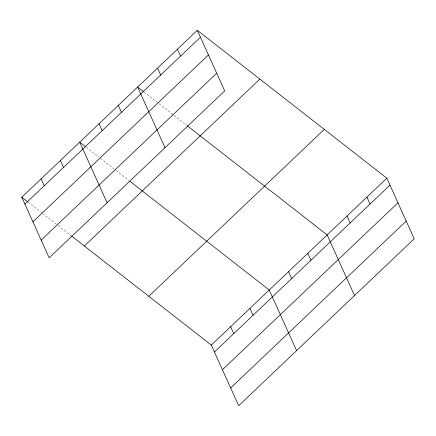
<?xml version="1.0" encoding="UTF-8"?>
<svg xmlns="http://www.w3.org/2000/svg" width="436" height="436" viewBox="0 0 436 436"><rect width="100%" height="100%" fill="white"/><g stroke="black" fill="none" stroke-linecap="round" stroke-linejoin="round"><path stroke-width="0.33" stroke-dasharray="2.18 1.64" d="M144.06 92.061L157.423 102.487M159.026 103.735L173.457 115M173.991 115.415L186.821 125.426M86.137 147.134L98.967 157.145M100.569 158.399L115.535 170.073M116.069 170.492L128.898 180.504M28.215 202.211L41.578 212.637M42.646 213.471L57.612 225.15M58.146 225.57L70.975 235.576"/><path stroke-width="0.65" d="M197.323 30.307L224.687 90.922L49.17 257.818L21.8 197.208L197.323 30.307L386.83 178.182L414.2 238.792L238.677 405.693L211.313 345.078L71.509 235.996M24.923 204.124L200.446 37.224M32.923 221.842L208.446 54.947M41.169 240.1L216.687 73.199M84.339 246.002L259.861 79.107M148.774 296.284L324.291 129.383M211.313 345.078L386.83 178.182M214.436 351.999L389.958 185.098M222.436 369.717L397.959 202.816M230.677 387.975L406.199 221.074M143.526 91.642L137.645 87.053L165.01 147.668M187.355 125.841L327.158 234.928L354.523 295.537M85.603 146.719L79.723 142.131L107.087 202.74M129.966 181.338L269.235 290.005L296.6 350.615M21.8 197.208L27.681 201.797M366.938 197.094L370.066 204.015M347.051 216.011L350.173 222.927M307.849 253.283L310.972 260.205M288.539 271.644L291.662 278.56M177.43 49.224L180.553 56.14M157.538 68.141L160.661 75.057M249.926 308.361L253.049 315.277M230.622 326.722L233.745 333.638M118.336 105.414L121.459 112.33M99.026 123.77L102.155 130.691M60.413 160.492L63.536 167.408M41.109 178.847L44.232 185.763"/></g></svg>
